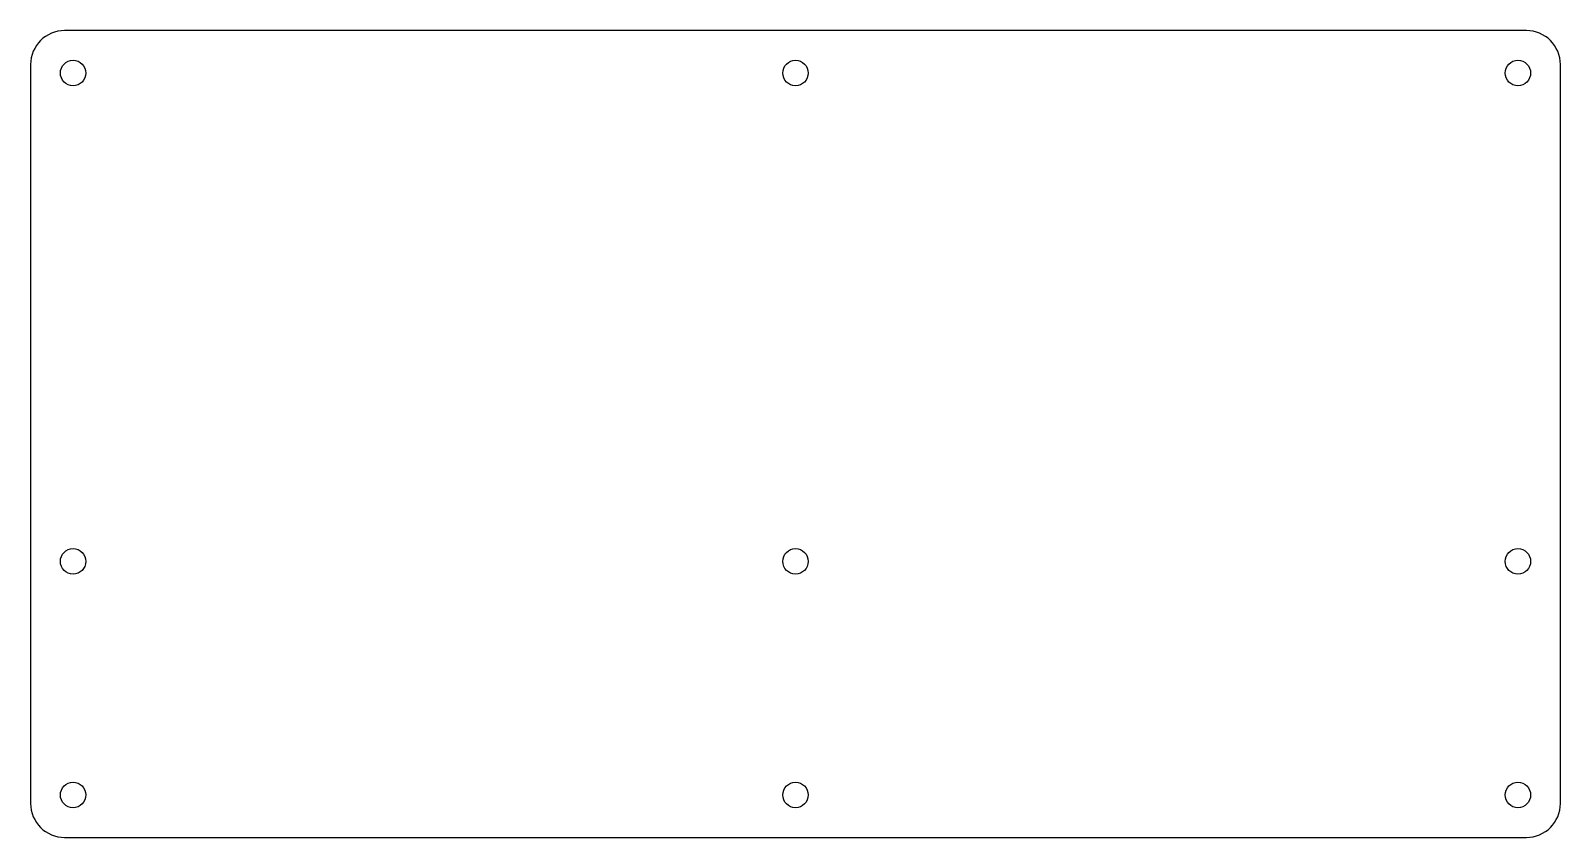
# Model space of a CAD drawing. Header units: millimetres. Extents: x -90 to 90, y -48 to 48.
import ezdxf

# ---------------------------------------------------------------- set-up
doc = ezdxf.new("R2010")
doc.units = ezdxf.units.MM

msp = doc.modelspace()

# ---------------------------------------------------------------- linework, layer by layer
at = {"color": 7, "linetype": 'Continuous', "lineweight": 25}
for p, q in [((86, 47.5), (-86, 47.5)), ((-90, 43.5), (-90, -43.5)), ((90, -43.5), (90, 43.5)), ((-86, -47.5), (86, -47.5))]:
    msp.add_line(p, q, dxfattribs=at)
for centre in [(-85, 42.5), (0, 42.5), (85, 42.5), (-85, -15), (0, -15), (85, -15), (-85, -42.5), (0, -42.5), (85, -42.5)]:
    msp.add_circle(centre, 1.5, dxfattribs=at)
for centre, start, end in [((-86, 43.5), 90, 180), ((86, 43.5), 0, 90), ((-86, -43.5), 180, 270), ((86, -43.5), 270, 0)]:
    msp.add_arc(centre, 4, start, end, dxfattribs=at)

doc.saveas('drawing.dxf')
